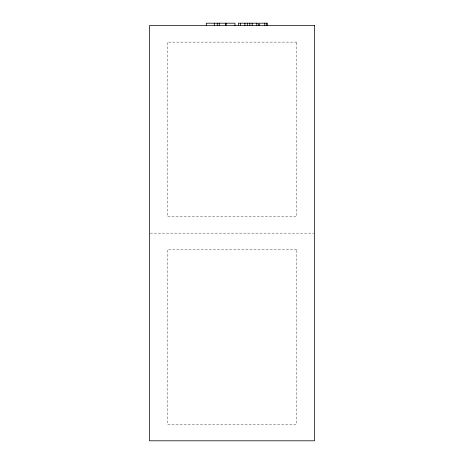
<?xml version="1.0" encoding="UTF-8"?>
<svg xmlns="http://www.w3.org/2000/svg" width="464" height="464" viewBox="0 0 464 464"><rect width="100%" height="100%" fill="white"/><g stroke="black" fill="none" stroke-linecap="round" stroke-linejoin="round"><path stroke-width="0.35" stroke-dasharray="2.32 1.74" d="M150.203 233.154L313.797 233.154M296.751 42.125L167.249 42.125L167.249 216.543L296.751 216.543L296.751 42.125M296.751 249.771L167.249 249.771L167.249 424.189L296.751 424.189L296.751 249.771"/><path stroke-width="0.7" d="M267.467 25.514L267.467 23.2L259.602 23.2L259.602 25.514M266.348 23.2L266.348 25.514M264.805 23.2L264.805 25.514M258.547 25.514L258.547 23.2L238.397 23.2L238.397 25.514M256.789 23.2L256.789 25.514M252.161 23.2L252.161 25.514M249.829 23.2L249.829 25.514M247.324 23.2L247.324 25.514M244.899 23.2L244.899 25.514M240.578 23.2L240.578 25.514M234.981 25.514L234.981 23.2L206.3 23.2L206.3 25.514M226.026 23.2L226.026 25.514M225.782 23.2L225.782 25.514M219.217 23.2L219.217 25.514M217.251 23.2L217.251 25.514M214.287 23.2L214.287 25.514M314.522 25.514L149.478 25.514L149.478 440.8L314.522 440.8L314.522 25.514"/></g></svg>
